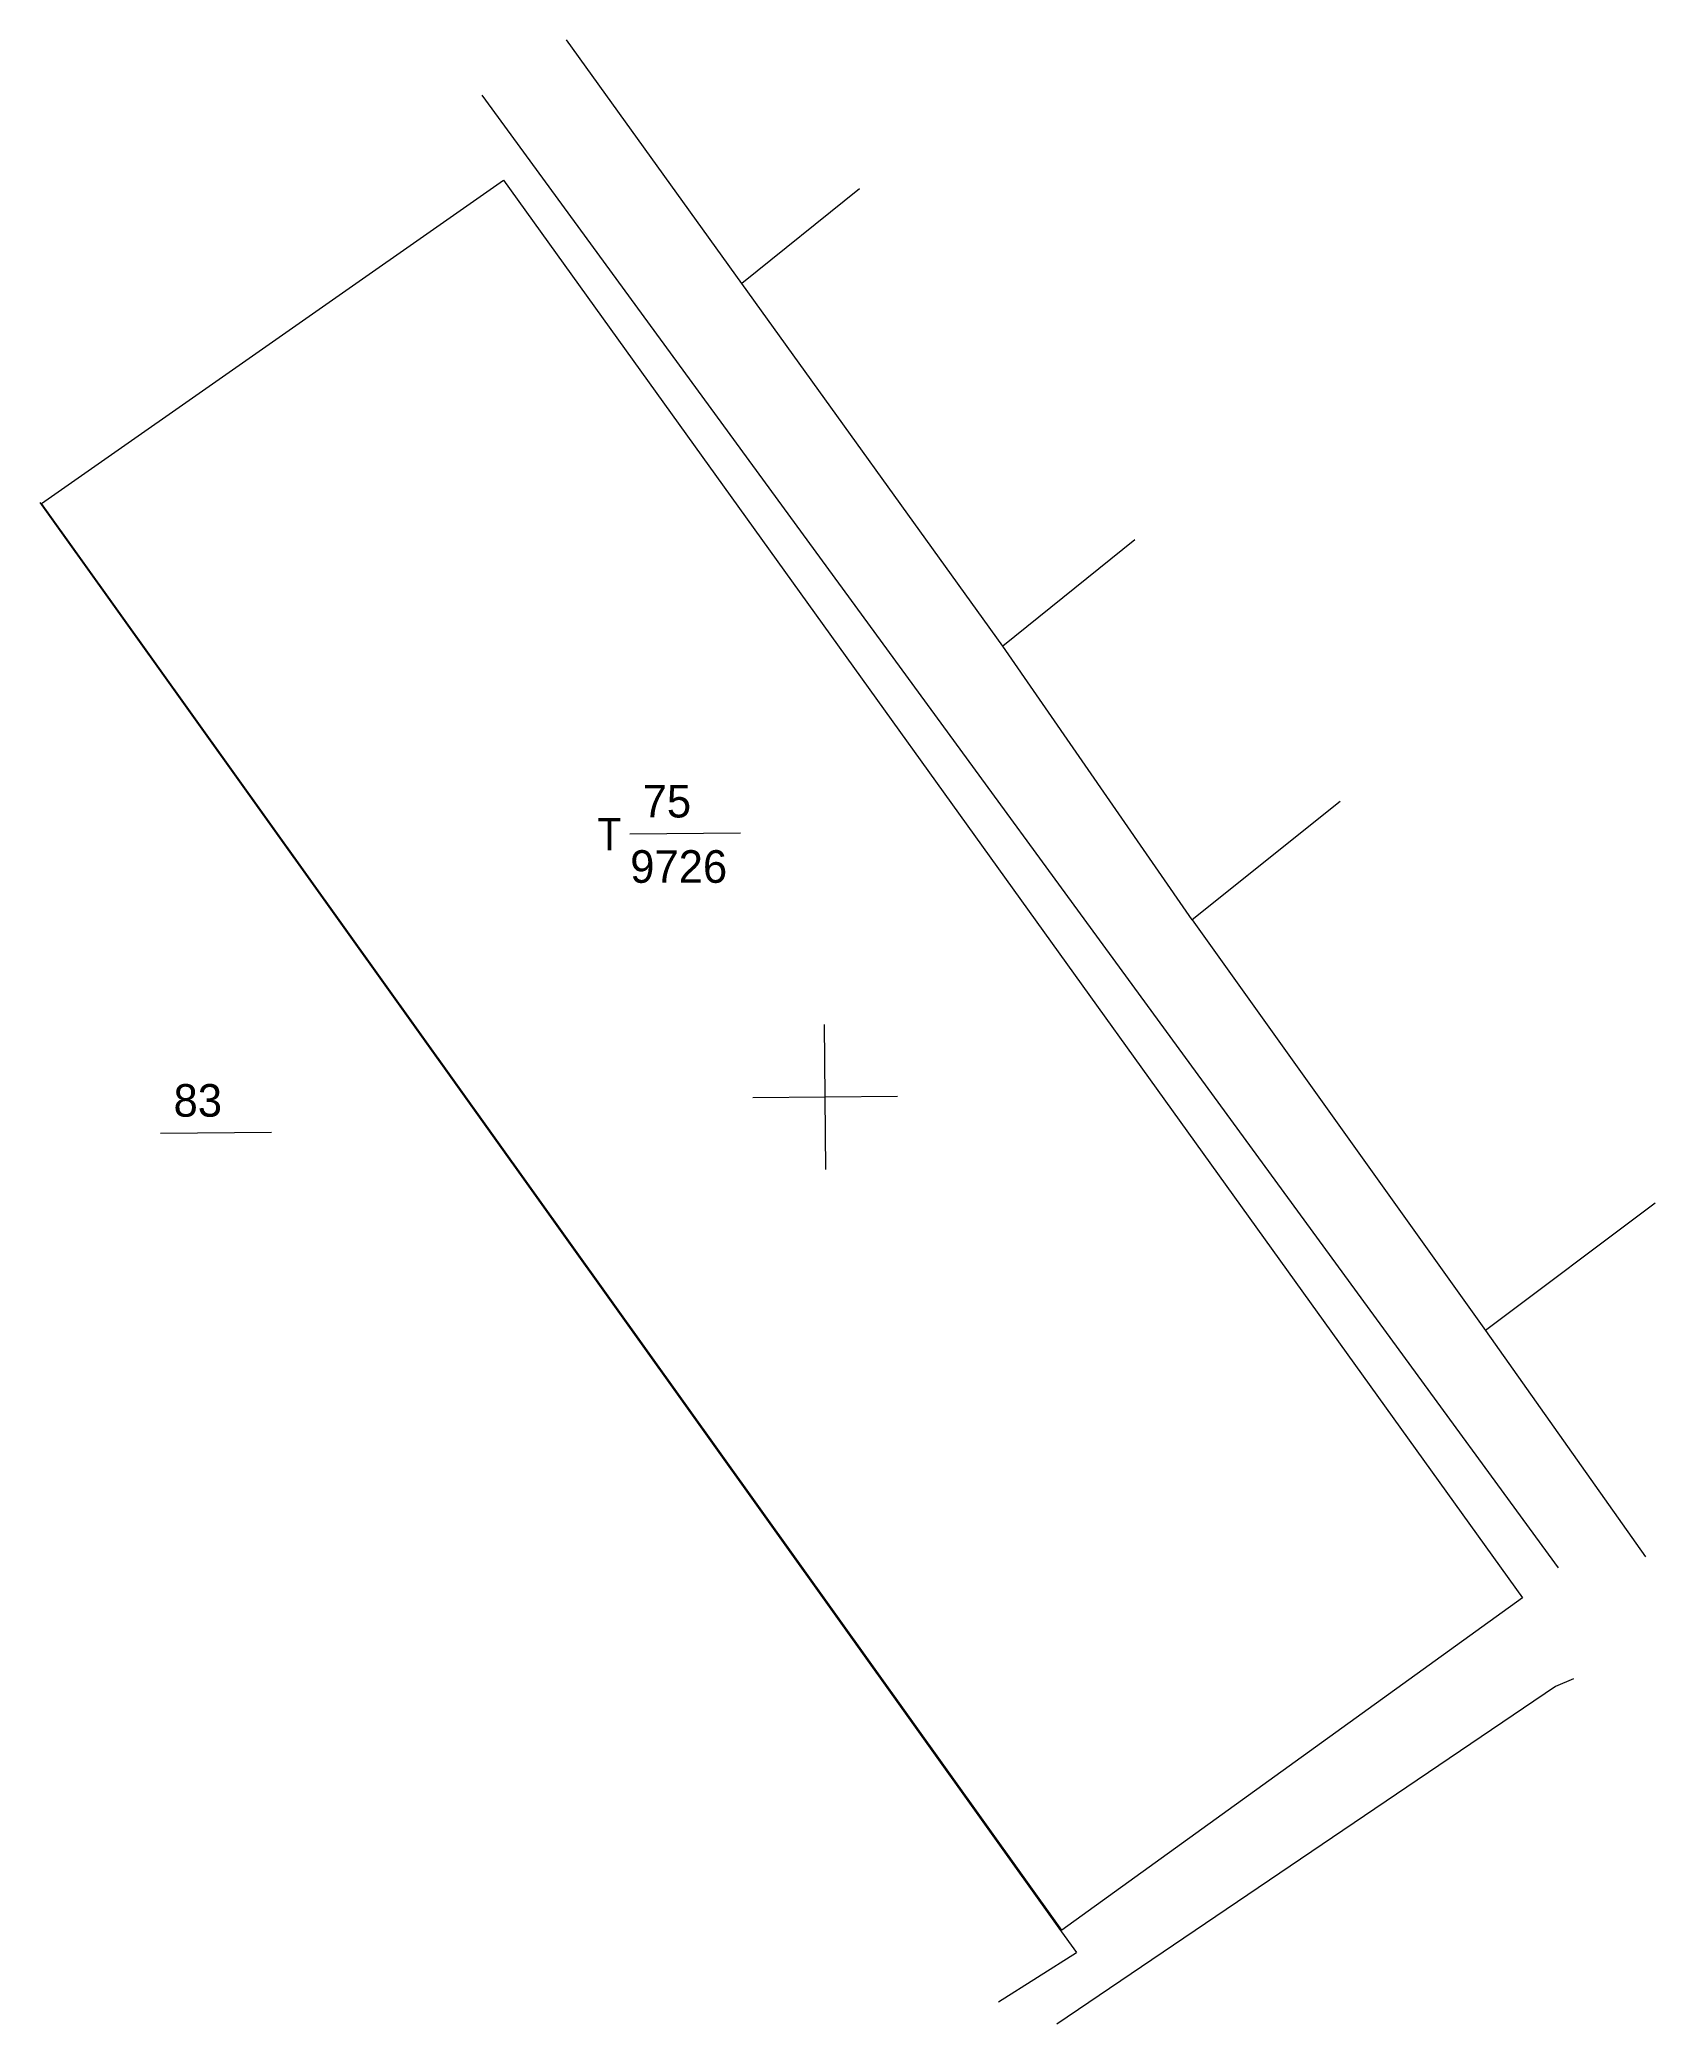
# Model space of a CAD drawing. Header units: metres. Extents: x 549281 to 549415, y 1841003 to 1841167.
import ezdxf

# ---------------------------------------------------------------- set-up
doc = ezdxf.new("R2010")
doc.units = ezdxf.units.M
doc.header["$LTSCALE"] = 1.1
for name, color, linetype, lineweight in [('13', 7, 'Continuous', 13), ('34', 7, 'Continuous', 13), ('63', 7, 'Continuous', 13)]:
    doc.layers.add(name, color=color, linetype=linetype, lineweight=lineweight)

msp = doc.modelspace()

# ---------------------------------------------------------------- linework, layer by layer
at = {"layer": '13'}
for p, q in [((549329.94, 1841101.31), (549339.12, 1841101.39)), ((549291.08, 1841076.54), (549300.26, 1841076.62))]:
    msp.add_line(p, q, dxfattribs=at)
at = {"layer": '34'}
for p, q in [((549339.22, 1841146.88), (549324.69, 1841167.08)), ((549406.88, 1841040.53), (549317.71, 1841162.48)), ((549348.97, 1841154.72), (549339.22, 1841146.88)), ((549360.84, 1841116.87), (549339.22, 1841146.88)), ((549281.06, 1841128.76), (549365.5, 1841010.69)), ((549371.78, 1841125.66), (549360.84, 1841116.87)), ((549376.54, 1841094.18), (549360.84, 1841116.87)), ((549388.8, 1841103.98), (549376.54, 1841094.18)), ((549376.54, 1841094.18), (549400.84, 1841060.19)), ((549414.9, 1841070.72), (549400.84, 1841060.19)), ((549400.84, 1841060.19), (549414.1, 1841041.43)), ((549365.5, 1841010.69), (549366.94, 1841008.69)), ((549360.48, 1841004.59), (549366.94, 1841008.69))]:
    msp.add_line(p, q, dxfattribs=at)
msp.add_lwpolyline([(549319.48, 1841155.44), (549403.89, 1841038.04), (549365.73, 1841010.52), (549281.22, 1841128.68)], close=True, dxfattribs=at)
msp.add_lwpolyline([(549408.12, 1841031.34), (549406.63, 1841030.7), (549365.31, 1841002.73)], dxfattribs=at)
at = {"layer": '63'}
for p, q in [((549346.18, 1841073.53), (549346.08, 1841085.52)), ((549340.13, 1841079.47), (549352.13, 1841079.58))]:
    msp.add_line(p, q, dxfattribs=at)

# ---------------------------------------------------------------- texts
at = {"layer": '13'}
for s, p in [('75', (549331.01, 1841102.67)), ('9726', (549329.98, 1841097.26)), ('83', (549292.15, 1841077.89))]:
    msp.add_text(s, height=2.7, dxfattribs=at).set_placement(p)
at = {"layer": '13', "width": 0.9}
msp.add_text('T', height=2.7, dxfattribs=at).set_placement((549327.26, 1841099.94))

doc.saveas('drawing.dxf')
